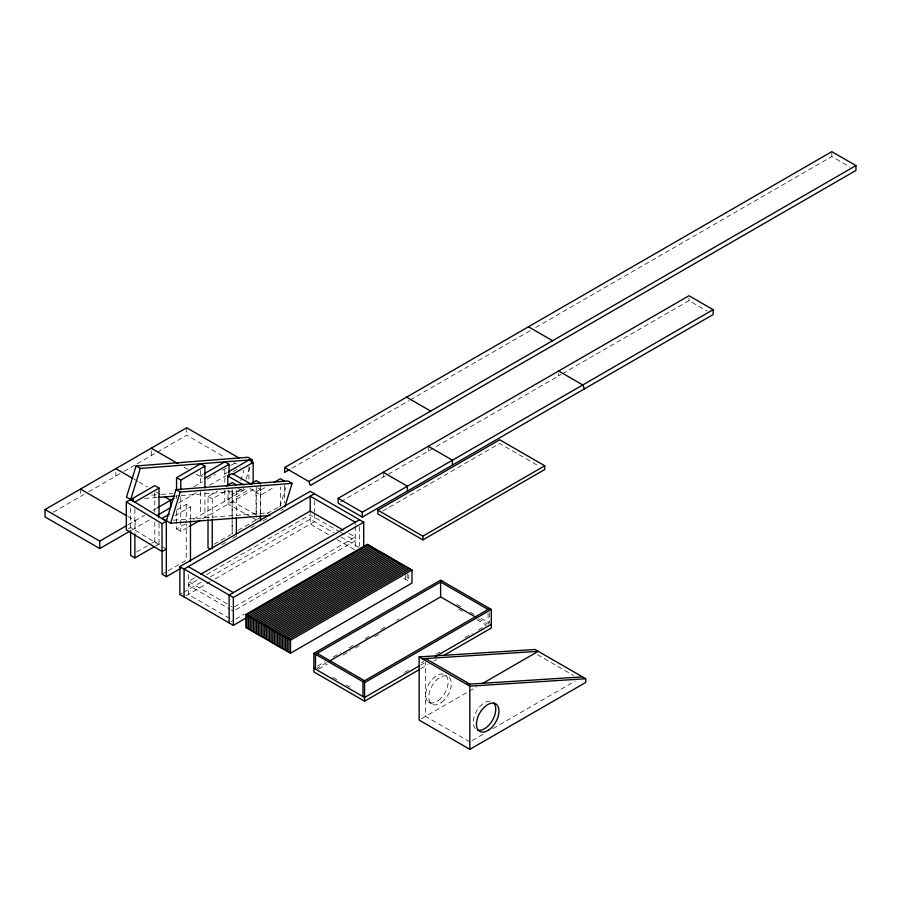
<?xml version="1.0" encoding="UTF-8"?>
<svg xmlns="http://www.w3.org/2000/svg" width="901" height="901" viewBox="0 0 901 901"><rect width="100%" height="100%" fill="white"/><g stroke="black" fill="none" stroke-linecap="round" stroke-linejoin="round"><path stroke-width="0.68" stroke-dasharray="4.5 3.38" d="M240.77 480.627L243.968 470.254M181.067 495.629L242.594 490.854L243.394 488.252M246.198 479.186L250.185 466.211M279.873 506.869L286.664 484.828M53.317 512.196L83.996 494.48M88.715 491.755L122.941 471.989M124.124 471.313L135.927 464.499M137.098 463.812L155.986 452.91M157.168 452.234L186.665 435.194L224.36 456.965M203.108 474.376L200.698 475.773L202.815 476.989M128.088 524.765L144.611 515.226M152.877 510.462L156.414 508.412M194.177 486.608L202.443 481.844M207.162 479.118L215.418 474.343M222.502 470.254L229.586 466.166M230.769 465.49L235.488 462.765M224.799 473.915L227.21 472.518M131.636 530.16L150.512 519.258M178.837 502.904L197.724 492.002M209.516 485.188L226.038 475.649M233.122 471.561L240.207 467.473M176.596 509.989L186.248 504.414L190.471 506.846L190.471 520.823M208.018 518.627L208.018 496.451L217.659 490.887M174.783 515.913L190.471 506.846M208.018 496.451L212.242 498.884L227.93 489.829M241.795 488.973L232.154 494.548L236.377 496.98L250.838 488.635M136.682 551.998L151.165 543.641M152.382 542.943L154.792 541.546L159.015 543.99L159.015 523.019M176.562 510.957L176.562 528.977L186.203 523.413M193.422 519.235L246.525 488.59M155.389 546.074L159.015 543.99M176.562 528.977L180.786 531.421L188.027 527.231M202.511 518.875L253.158 489.626L249.994 487.801M291.958 468.205L408.953 400.663M410.169 399.954L530.813 330.307M535.69 327.491L831.814 156.526L849.913 166.978M251.007 489.085L255.907 491.833L260.344 489.266L260.659 514.527M264.703 487.813L256.256 492.689L260.479 495.122L274.963 486.765M163.318 573.554L166.933 571.471M168.138 570.772L186.248 560.321L186.248 523.977M214.044 544.272L230.904 534.53M238.179 530.329L256.256 519.9L256.256 515.822M257.359 519.258L260.693 517.332M267.113 513.626L280.391 505.968L280.391 486.912M221.894 544.609L225.52 542.526M232.762 538.336L238.788 534.856M250.838 527.907L254.454 525.812M262.889 520.947L267.721 518.154M280.999 510.495L283.41 509.099M194.402 577.935L188.309 581.449L229.71 605.359M196.835 580.244L188.309 585.166L229.71 609.076M206.588 574.613L310.214 514.786L339.44 531.658M179.851 594.457L182.295 593.049M183.511 592.351L203.007 581.089M210.316 576.877L310.214 519.201L333.922 532.885M340.612 501.767L561.086 374.478M562.314 373.769L689.006 300.63L707.116 311.082M186.192 595.674L210.248 581.787M215.125 578.971L314.438 521.634L314.438 513.277M382.677 511.047L499.706 443.483L538.674 465.986M235.803 609.774L355.264 540.803L345.522 535.171M231.253 621.69L233.359 620.474M235.803 619.066L244.34 614.144M317.535 666.098L324.844 661.875M333.37 656.953L340.691 652.729M349.216 647.808L354.093 644.992M365.051 638.663L369.928 635.847M380.898 629.506L385.774 626.702M396.744 620.361L399.177 618.953M326.781 662.618L317.096 668.204L320.745 670.31M318.751 669.105L327.277 664.183M343.123 655.038L350.433 650.815M355.309 647.999L360.186 645.184M374.805 636.748L379.681 633.932M404.526 672.54L409.369 669.747M421.488 662.753L423.909 661.357M436.016 654.363L440.859 651.569M465.074 637.593L472.338 633.392M478.397 629.9L485.662 625.699M420.621 665.107L424.281 663.001M420.621 668.824L427.941 664.611M434.023 661.086L436.467 659.678M421.555 718.694L476.46 687.001M472.259 740.521L483.161 734.225M492.847 728.639L575.221 681.077M128.483 528.639L130.656 527.457L166.336 549.126M151.672 495.145L160.063 494.491M161.459 494.39L172.643 493.511M144.701 498.456L157.292 497.476M175.47 496.068L179.671 495.741M173.397 520.204L268.487 512.815M257.9 487.891L260.344 489.266M255.794 514.584L232.526 501.542L232.39 490.313M251.356 517.151L228.088 504.11L227.919 490.065M252.584 517.838L256.256 519.9L256.199 515.687M234.091 462.573L236.524 463.981M349.183 533.572L355.264 537.086L233.359 607.465L230.926 606.058M340.657 532.367L344.306 534.473M341.231 537.109L359.499 547.65M456.83 604.402L461.695 607.206M470.221 612.128L475.086 614.944M481.168 618.458L488.477 622.67M478.341 618.683L486.867 623.605M458.71 609.211L462.337 611.295M476.82 619.663L486.472 625.238M537.424 654.588L573.633 675.491M328.482 534.62L310.214 524.078L310.214 511.07M336.997 539.541L355.264 550.094M403.952 578.431L408.784 581.213L408.784 574.714M238.371 488.41L242.594 490.854M184.097 467.157L187.746 469.263M196.249 474.185L202.331 477.688M134.103 479.174L137.74 481.28M138.957 481.99L147.471 486.9M155.986 491.811L159.635 493.917M127.874 516.464L135.173 520.677L135.173 528.11M428.065 701.71L431.275 703.568M469.838 741.917L425.587 716.374L425.587 662.685M230.926 609.774L233.359 611.182M332.92 677.338L337.785 680.154M346.311 685.075L349.96 687.181M229.71 618.368L188.309 594.457L188.309 574.692M255.907 491.833L256.188 514.291M831.814 152.866L831.814 156.526M689.006 298.186L689.006 300.63M558.654 373.442L558.654 375.886M489.694 612.567L489.694 623.379M488.083 613.491L488.083 624.303M428.302 447.482L428.302 451.142M407.173 573.779L407.173 580.289M405.563 575.457L405.563 579.354M383.24 472.282L383.24 477.158M359.499 526.747L359.499 546.254M355.264 522.22L355.264 524.923M355.264 526.274L355.264 548.765M314.438 500.731L314.438 511.881M284.615 485.267L284.615 502.961M260.479 484.411L260.479 514.178M256.256 487.328L256.256 514.46M248.935 466.786L248.935 480.391M236.377 490.302L236.377 515.214M232.154 490.527L232.154 533.809L232.109 489.468M229.023 489.964L229.023 503.569M224.799 469.894L224.799 484.806M224.799 490.245L224.799 501.125M212.242 498.884L212.242 518.3M204.921 492.239L204.921 517.478M200.698 470.423L200.653 485.954M200.653 491.495L200.653 515.068M186.665 427.761L186.665 435.194M186.248 504.414L186.248 522.58M180.786 496.755L180.786 531.421M176.562 495.696L176.562 498.478M154.792 492.633L154.792 512.196M154.792 521.983L154.792 541.546M151.267 450.68L151.267 455.636M134.88 509.009L134.88 532.761M130.656 507.939L130.656 528.932M115.857 472.361L115.857 476.077M80.459 489.085L80.459 496.519M475.3 728.582A15.936 9.201 -60 0 1 476.832 710.641A15.936 9.201 -60 0 1 491.676 701.586M438.562 700.37A15.936 9.201 -60 0 0 445.635 675.288A15.936 9.201 -60 0 0 426.353 689.839A15.936 9.201 -60 0 0 438.562 700.37M441.772 702.228A15.936 9.201 -60 0 0 448.856 677.147A15.936 9.201 -60 0 0 429.563 691.698A15.936 9.201 -60 0 0 441.772 702.228"/><path stroke-width="1.35" d="M251.39 462.326L252.19 459.735L247.966 457.291L136.085 465.986L126.5 497.104L130.724 499.537L133.517 499.323M130.724 499.537L140.308 468.419L252.19 459.735M166.403 520.744L175.988 489.637L287.869 480.943L292.093 483.386L284.896 506.722M169.354 514.167L162.112 518.345L170.627 523.188L180.211 492.07L292.093 483.386M130.454 530.835L99.763 548.551L45.05 516.96L45.05 509.527L186.665 427.761L238.956 457.956M176.562 490.155L176.562 477.676L200.698 463.745L204.921 466.177L204.921 488.027M159.015 517.433L159.015 488.083L134.88 502.015L130.656 499.582L126.32 501.958L126.32 529.833L162 551.502L166.336 549.126M176.562 477.676L180.786 480.12L204.921 466.177M204.313 473.689L224.799 461.864L229.023 464.297L229.023 476.359M204.921 478.206L229.023 464.297M45.05 509.527L99.763 541.118L126.906 525.452M157.596 507.736L174.118 498.197M228.415 471.831L248.935 459.983L253.158 462.416L253.158 482.823M157.596 515.169L170.571 507.668L170.571 500.235L164.5 496.733M227.863 485.864L227.75 476.032L232.188 473.475L251.773 484.456M232.638 474.264L253.158 462.416M226.095 486.011L232.154 482.508L236.377 484.952M250.23 484.107L256.256 480.627L260.479 483.071M284.648 467.551L831.814 151.65L855.95 165.581L855.95 170.458L310.417 485.414L308.784 481.483L284.648 467.551L284.648 472.428L289.525 469.612M130.656 531.725L130.656 555.478L134.88 557.922L154.184 546.772M189.233 526.533L200.101 520.271M274.354 482.238L280.391 478.746L284.615 481.19M308.784 481.483L855.95 165.581M246.761 617.613L233.359 625.35L179.851 594.457L179.851 566.583L310.214 491.327L363.722 522.22L363.722 547.301M126.32 501.958L162 523.627L162.112 574.252L166.336 576.696L180.819 568.328M314.438 493.759L184.074 569.027L184.074 596.901M200.495 574.41L310.214 511.07L343.09 530.058M338.179 498.298L689.006 295.742L713.142 309.685L713.142 314.562L362.315 517.106L338.179 503.175L338.179 498.298L362.315 512.23L713.142 309.685M359.499 519.776L229.136 595.043L229.136 622.906M377.801 510.146L499.706 439.767L544.767 465.783L544.767 469.5L422.862 539.879L377.801 513.863L377.801 510.146L422.862 536.163L544.767 465.783M179.851 566.583L233.359 597.476L363.722 522.22M245.838 614.437L367.338 544.283L411.994 570.063L411.994 583.071L290.494 653.225L245.838 627.445L245.838 614.437L290.494 640.217L411.994 570.063M368.543 544.981L247.043 615.135L247.043 628.143M370.153 545.916L248.653 616.059L248.653 629.067M371.764 546.839L250.264 616.994L250.264 630.002M373.374 547.774L251.875 617.917L251.875 630.925M374.985 548.698L253.485 618.852L253.485 631.86M376.595 549.633L255.096 619.775L255.096 632.784M378.206 550.556L256.695 620.71L256.695 633.718M379.817 551.491L258.305 621.634L258.305 634.642M381.416 552.414L259.916 622.568L259.916 635.577M383.026 553.349L261.527 623.492L261.527 636.5M384.637 554.273L263.137 624.427L263.137 637.435M386.247 555.207L264.748 625.35L264.748 638.358M387.858 556.131L266.358 626.285L266.358 639.282M389.469 557.055L267.969 627.209L267.969 640.217M391.079 557.989L269.579 628.143L269.579 641.14M392.69 558.913L271.178 629.067L271.178 642.075M394.3 559.848L272.789 630.002L272.789 642.999M395.899 560.771L274.4 630.925L274.4 643.933M397.51 561.706L276.01 631.86L276.01 644.857M399.12 562.629L277.621 632.784L277.621 645.792M400.731 563.564L279.231 633.718L279.231 646.715M402.342 564.488L280.842 634.642L280.842 647.65M403.952 565.423L282.452 635.565L282.452 648.574M405.563 566.346L284.063 636.5L284.063 649.508M407.173 567.281L285.662 637.424L285.662 650.432M408.784 568.204L287.273 638.358L287.273 651.367M410.383 569.139L288.883 639.282L288.883 652.29M419.404 669.533L364.567 701.192L313.875 671.921L313.875 653.338L440.612 580.176L491.304 609.436L491.304 628.02L443.776 655.455M442.222 581.1L315.485 654.272L315.485 669.139M329.203 661.21L440.612 596.901L475.908 617.275M489.694 608.513L362.957 681.674L362.957 696.541M313.875 653.338L364.567 682.609L491.304 609.436M419.404 665.816L364.567 697.475L313.875 668.204M435.251 656.671L491.304 624.303M482.508 683.499L538.235 651.333L422.366 658.766M469.838 749.35L585.706 682.462L585.706 678.746L535.014 649.475L419.145 656.908L419.145 720.09L469.838 749.35L469.838 686.168L419.145 656.908M162 523.627L166.336 521.251L130.656 499.582L154.792 485.639L159.015 488.083M158.689 497.363L174.073 496.169M170.627 523.188L269.917 515.473M466.617 684.309L582.485 676.888M469.838 686.168L585.706 678.746M227.75 476.032L243.664 484.963M528.459 326.781L552.595 340.724M558.654 371.009L582.789 384.941L584.422 388.883M406.554 397.161L430.689 411.104M428.302 446.265L452.437 460.197L452.437 465.085M383.24 472.282L407.376 486.213L407.376 491.09M355.264 522.22L310.214 496.203L310.214 511.07M488.083 609.436L440.612 582.035L440.612 596.901M151.267 448.202L178.015 463.655M136.085 465.986L140.308 468.419M175.988 489.637L180.211 492.07M115.857 468.644L132.886 478.476M425.587 658.552L469.838 684.107M210.136 548.968L208.018 547.752L208.018 520.023M80.459 489.085L126.658 515.766M188.309 566.583L233.359 592.599M317.096 653.338L364.567 680.751M422.862 536.163L422.862 539.879M364.567 682.609L364.567 701.192M362.315 512.23L362.315 517.106M290.494 640.217L290.494 653.225M260.479 515.541L260.479 520.981M236.377 518.019L236.377 534.845M233.359 597.476L233.359 625.35M212.242 519.686L212.242 548.799M190.471 520.823L190.471 561.357M180.786 480.12L180.786 489.817M166.336 520.789L166.336 576.696M134.88 534.158L134.88 557.922M99.763 541.118L99.763 548.551M493.68 702.926A15.936 9.201 -60 0 1 492.16 720.868A15.936 9.201 -60 0 1 477.305 729.923M488.759 729.956A15.936 9.201 -60 0 0 496.901 704.785A15.936 9.201 -60 0 0 477.474 718.097A15.936 9.201 -60 0 0 488.759 729.956"/></g></svg>
